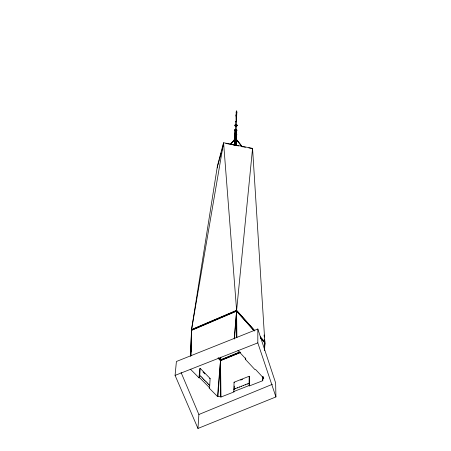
<?xml version="1.0" encoding="UTF-8"?>
<svg xmlns="http://www.w3.org/2000/svg" width="451" height="451" viewBox="0 0 451 451"><rect width="100%" height="100%" fill="white"/><g stroke="black" fill="none" stroke-linecap="round" stroke-linejoin="round"><path stroke-width="0.68" d="M275.922 396.931L257.82 342.878L257.825 329.016L176.409 361.488L175.078 375.384L197.961 428.45L275.922 396.931L275.646 382.955L257.825 329.016M236.499 337.72L236.595 310.981L191.495 330.222L190.463 356.115M262.781 376.799L262.567 380.289L262.905 380.655L249.414 385.921L249.07 385.566L249.172 376.252L234.058 382.222L233.798 391.53L234.142 391.885L220.99 397.021L217.996 396.249L217.467 396.457L209.067 387.984L209.602 387.77L210.121 378.474L200.216 368.377L199.68 368.597L199.049 377.882L199.59 377.662L200.216 368.377M249.414 385.921L249.51 376.613L249.172 376.252M191.218 351.972L191.495 330.222L190.824 355.969M247.176 384.275L247.182 383.97M236.403 114.982L236.527 111.059L236.099 112.124L236.296 112.429L236.527 111.059L236.876 112.107L236.228 112.355L236.527 111.059L236.876 112.107L236.33 121.556M262.567 380.289L263.226 378.547L263.779 378.327L255.616 369.516L255.052 369.735L245.305 359.227L245.327 357.868M245.265 385.024L245.271 384.72M243.354 385.768L243.36 385.464M241.448 386.518L241.454 386.214M239.543 387.262L239.549 386.958M190.897 355.918L191.495 330.222M237.643 388.007L237.649 387.702M235.749 388.751L235.755 388.446M234.199 389.816L234.3 386.056M236.538 311.156L236.555 310.525L191.793 329.63L191.743 330.262L236.538 311.156L254.313 331.045M264.613 350.309L264.844 342.602L260.672 337.94M236.155 116.161L236.527 111.059L236.69 112.417M236.268 139.009C235.693 138.615 236.087 138.609 236.025 139.923C235.625 139.697 235.259 137.465 234.745 139.353M235.54 144.94L236.206 145.216L235.574 144.856L235.986 129.612L236.076 143.277M236.099 136.879L236.296 131.371M236.166 130.108L236.578 121.573L236.127 121.223L235.715 121.595L235.213 142.392L234.774 142.584L234.199 145.188M236.476 145.47L235.907 142.567L236.38 129.792L236.527 130.542M236.059 140.791L236.301 139.162L235.817 138.705M235.259 129.798L235.168 130.576A0.784 0.643 2.1 0 1 235.304 129.736A0.784 0.643 2.1 0 1 236.313 129.713L236.053 142.747L235.585 142.409L236.042 142.95A0.671 0.547 2.1 0 0 235.253 142.465A0.671 0.547 2.1 0 0 234.729 143.159L235.146 130.051L235.715 129.516L236.38 129.809M234.768 142.567L234.599 142.804L235.366 129.843M235.084 138.959L235.185 136.208M236.082 121.584L236.031 115.93M236.065 115.997L236.476 111.792L236.555 116.155L236.335 115.755M236.138 115.828L236.279 112.096L236.764 112.248M239.988 352.586L220.556 360.501L220.584 359.864L218.667 357.846M263.226 378.547L263.288 377.166M264.5 350.207L264.844 342.602L264.506 348.189M263.046 377.887L263.119 376.5M264.523 348.832L264.844 342.602M234.937 142.488L234.486 144.996L235.202 144.822L235.585 142.409M208.48 384.483L208.497 384.179M207.24 383.226L207.257 382.922M205.994 381.969L206.011 381.664M203.497 379.443L203.514 379.139M204.748 380.706L204.765 380.402M202.245 378.175L202.262 377.87M200.988 376.901L201.005 376.596M197.961 428.45L198.88 414.497L181.071 372.481M217.996 396.249L220.505 360.653L218.092 358.117M234.475 338.791L236.595 310.981L254.189 330.679M217.467 396.457L220.505 360.653L240.721 352.428M234.17 339.022L236.595 310.981L236.888 337.562M191.551 329.591L223.583 142.741L236.612 310.35L191.551 329.591L217.433 165.821L223.583 142.741L252.56 148.373L236.612 310.35L254.646 330.549M235.828 121.33L236.482 121.313M236.206 140.453C236.781 140.092 234.345 139.06 234.751 140.577M234.7 140.526L234.909 139.895M234.841 139.196L235.151 138.716M234.881 139.985L235.597 139.821M234.723 143.159L235.089 142.409L235.557 129.657L235.281 129.781M235.721 138.575L235.253 138.564M235.411 145.053L234.751 145.121M235.676 145.075L234.745 145.008M235.912 142.567L235.467 142.375L236.031 129.623L235.411 129.691M236.211 140.537L236.02 139.911M234.83 144.872L235.343 142.42M239.43 352.321L220.533 360.022L220.911 357.231M234.17 145.087L234.655 143.187M234.148 144.76L234.661 142.73M234.12 144.839L234.571 143.057M233.996 145.154L234.588 142.888M217.968 164.976L219.389 159.66M219.744 158.329L221.159 153.013M222.399 148.362L222.935 146.372M222.016 150.206L222.552 148.21M242.21 146.778L236.279 139.308L235.106 139.088L230.36 144.613L234.289 139.866L234.695 140.797M236.099 139.438L242.277 146.834L236.256 139.314L236.11 139.59M236.262 140.599L236.696 139.709L236.33 138.745L235.129 138.513L234.294 139.241L234.458 140.3L234.751 140.267L234.294 139.241L234.689 139.455L235.129 138.513L235.71 139.207L236.33 138.745L236.696 139.709L236.262 140.656L236.679 140.289L236.33 139.37M230.382 144.523L234.311 139.787M236.279 139.308L236.256 138.987M235.755 125.705L235.247 126.032L234.954 125.254L235.597 125.299L234.977 125.175L235.642 124.589L235.924 125.068L235.738 124.566L236.696 124.752M236.025 125.344L236.764 124.809L237.057 125.587L236.099 125.395M234.796 129.978L235.467 129.386L235.76 130.17M235.924 130.204L236.595 129.612L236.888 130.39M236.978 130.491L236.657 129.499L235.473 129.268L234.65 129.989L235.067 130.959M234.633 134.268L235.309 133.676M236.048 135.351L236.719 134.759M236.082 135.441L236.871 134.748L236.504 133.784L235.309 133.552L234.486 134.28L234.903 135.249M234.447 139.229L235.123 138.632M234.424 139.804L235.101 139.212M236.189 140.599L236.527 140.3M235.71 139.15L236.273 138.733M236.521 116.223L236.251 115.732M236.121 143.147L236.595 145.374M236.679 139.663L236.347 138.79M198.88 414.497L272.393 384.291M220.584 359.864L240.005 351.949M199.207 375.542L199.748 375.322L209.732 385.43M245.305 359.227L245.868 359.002L237.953 350.455M209.585 378.688L210.121 378.474M240.693 380.092L242.582 379.347M175.078 375.384L257.82 342.878M233.798 391.53L249.07 385.566M236.183 125.744L236.279 126.274M234.729 143.119L234.65 142.775M235.134 142.443L234.796 142.51L235.343 129.792L235.552 130.119M235.202 144.822L235.574 144.856M235.614 129.617L236.273 129.775M236.572 130.04L236.099 143.057L236.392 145.149L236.115 143.057M225.85 143.441L231.25 144.489M232.603 144.754L235.98 145.408M237.327 145.673L238.68 145.932M242.057 146.592L245.434 147.246M248.811 147.9L252.188 148.559M235.399 133.654L236.375 133.84M235.219 138.609L236.2 138.801M235.196 139.19L236.189 139.365M235.191 126.139L234.83 125.186L235.647 124.465L236.826 124.696L237.181 125.649L236.313 126.359M236.053 121.933L235.715 121.595M234.334 139.207L234.689 139.398M236.239 145.143L235.738 142.471M199.59 377.662L209.602 387.77M190.435 369.194L199.049 377.882M202.984 371.957L204.872 373.879M234.204 389.54L233.86 389.185L249.099 383.22L249.437 383.575M234.058 382.222L234.396 382.578M219.085 358.5L220.054 359.515M218.154 357.981L220.556 360.501M260.204 336.779L264.838 341.971L252.56 148.373M236.555 310.525L254.471 330.589M260.452 337.286L264.596 341.926L264.602 342.563L260.39 337.85M234.424 139.308L234.723 140.092M234.402 139.883L234.7 140.673M234.61 134.347L234.909 135.125M236.273 138.857L236.572 139.641M236.251 139.438L236.549 140.222M236.448 133.896L236.741 134.68M234.774 130.057L235.067 130.835M236.127 142.854L236.64 145.662M236.144 143.192L236.566 145.65M236.042 142.702L236.482 145.38M236.087 142.364L236.493 145.121M236.076 143.35L236.352 145.273M264.06 334.975L264.292 337.072M264.528 339.169L264.838 341.971M235.129 130.356L235.129 130.051L234.65 143.085M217.433 165.821L217.467 167.93M220.488 357.203L220.533 360.022M220.99 397.021L220.505 360.653L220.646 396.671M236.313 129.713A0.784 0.643 2.1 0 1 236.527 130.525M236.335 111.555C236.764 112.226 236.6 110.94 236.335 111.555M235.473 142.358L235.163 142.341L235.512 142.336M237.034 125.66L236.369 126.252L236.076 125.474L237.034 125.66M236.527 129.555L235.856 130.147L235.557 129.364L236.527 129.555"/></g></svg>
